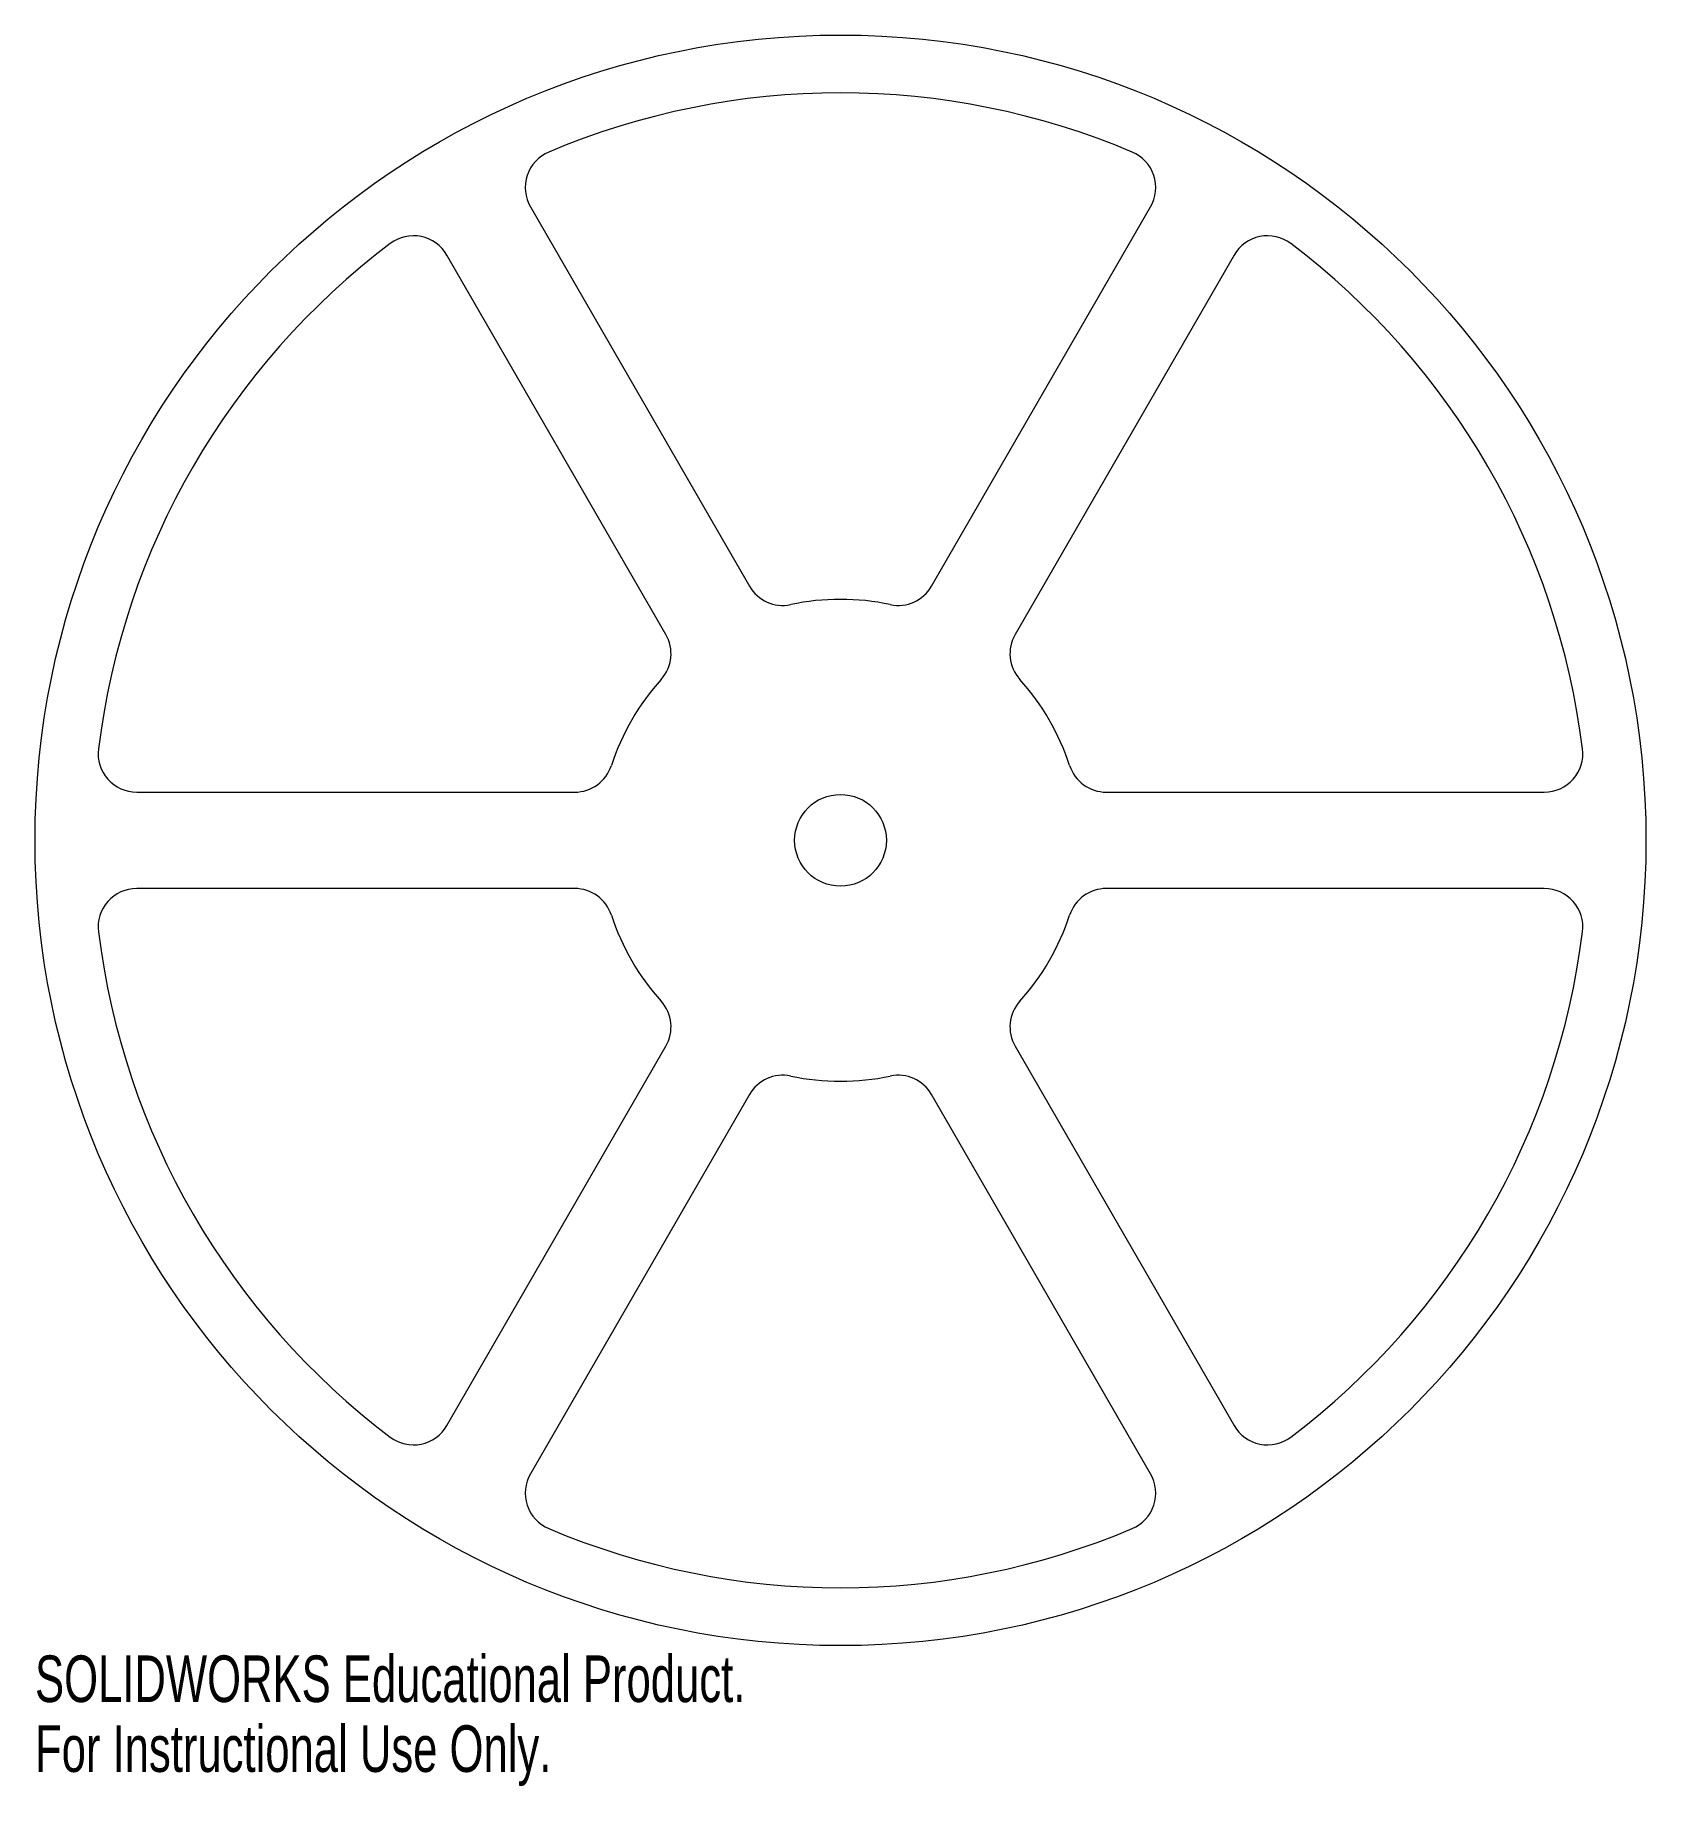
# Model space of a CAD drawing. Header units: millimetres. Extents: x -84 to 84, y -98 to 84.
import ezdxf

# ---------------------------------------------------------------- set-up
doc = ezdxf.new("R2010")
doc.units = ezdxf.units.MM
doc.styles.add('SLDTEXTSTYLE0', font='TXT', dxfattribs={"width": 0.7})

msp = doc.modelspace()

# ---------------------------------------------------------------- linework, layer by layer
at = {"color": 7, "linetype": 'Continuous', "lineweight": 15}
for p, q in [((-32.17, 65.72), (-9.45, 26.37)), ((9.45, 26.37), (32.17, 65.72)), ((-18.11, 21.37), (-40.83, 60.72)), ((40.83, 60.72), (18.11, 21.37)), ((-73, 5), (-27.57, 5)), ((27.57, 5), (73, 5)), ((-27.57, -5), (-73, -5)), ((73, -5), (27.57, -5)), ((-40.83, -60.72), (-18.11, -21.37)), ((18.11, -21.37), (40.83, -60.72)), ((-9.45, -26.37), (-32.17, -65.72)), ((32.17, -65.72), (9.45, -26.37))]:
    msp.add_line(p, q, dxfattribs=at)
for radius in [83.55, 4.76]:
    msp.add_circle((0, 0), radius, dxfattribs=at)
for centre, radius, start, end in [((0, 0), 77.55, 67.0287, 112.9713), ((-28.7, 67.72), 4, 112.9713, 210), ((28.7, 67.72), 4, 330, 67.0287), ((0, 0), 77.55, 127.0287, 172.9713), ((-44.29, 58.72), 4, 30, 127.0287), ((44.29, 58.72), 4, 52.9713, 150), ((0, 0), 77.55, 7.0287, 52.9713), ((-5.99, 28.37), 4, 210, 281.92), ((5.99, 28.37), 4, 258.08, 330), ((0, 0), 25, 78.08, 101.92), ((-21.58, 19.37), 4, 318.08, 30), ((21.58, 19.37), 4, 150, 221.92), ((0, 0), 25, 138.08, 161.92), ((0, 0), 25, 18.08, 41.92), ((-73, 9), 4, 172.9713, 270), ((73, 9), 4, 270, 7.0287), ((-27.57, 9), 4, 270, 341.92), ((27.57, 9), 4, 198.08, 270), ((-73, -9), 4, 90, 187.0287), ((-27.57, -9), 4, 18.08, 90), ((27.57, -9), 4, 90, 161.92), ((73, -9), 4, 352.9713, 90), ((0, 0), 25, 198.08, 221.92), ((0, 0), 25, 318.08, 341.92), ((0, 0), 77.55, 187.0287, 232.9713), ((0, 0), 77.55, 307.0287, 352.9713), ((-21.58, -19.37), 4, 330, 41.92), ((21.58, -19.37), 4, 138.08, 210), ((-5.99, -28.37), 4, 78.08, 150), ((0, 0), 25, 258.08, 281.92), ((5.99, -28.37), 4, 30, 101.92), ((-44.29, -58.72), 4, 232.9713, 330), ((44.29, -58.72), 4, 210, 307.0287), ((-28.7, -67.72), 4, 150, 247.0287), ((28.7, -67.72), 4, 292.9713, 30), ((0, 0), 77.55, 247.0287, 292.9713)]:
    msp.add_arc(centre, radius, start, end, dxfattribs=at)

# ---------------------------------------------------------------- texts
at = {"color": 7, "linetype": 'Continuous', "char_height": 4.8336, "attachment_point": 1, "style": 'SLDTEXTSTYLE0'}
for s, insert in [('SOLIDWORKS Educational Product.', (-83.55, -84.57)), ('For Instructional Use Only.', (-83.55, -91.82))]:
    msp.add_mtext(s, dxfattribs=dict(at, insert=insert))

doc.saveas('drawing.dxf')
